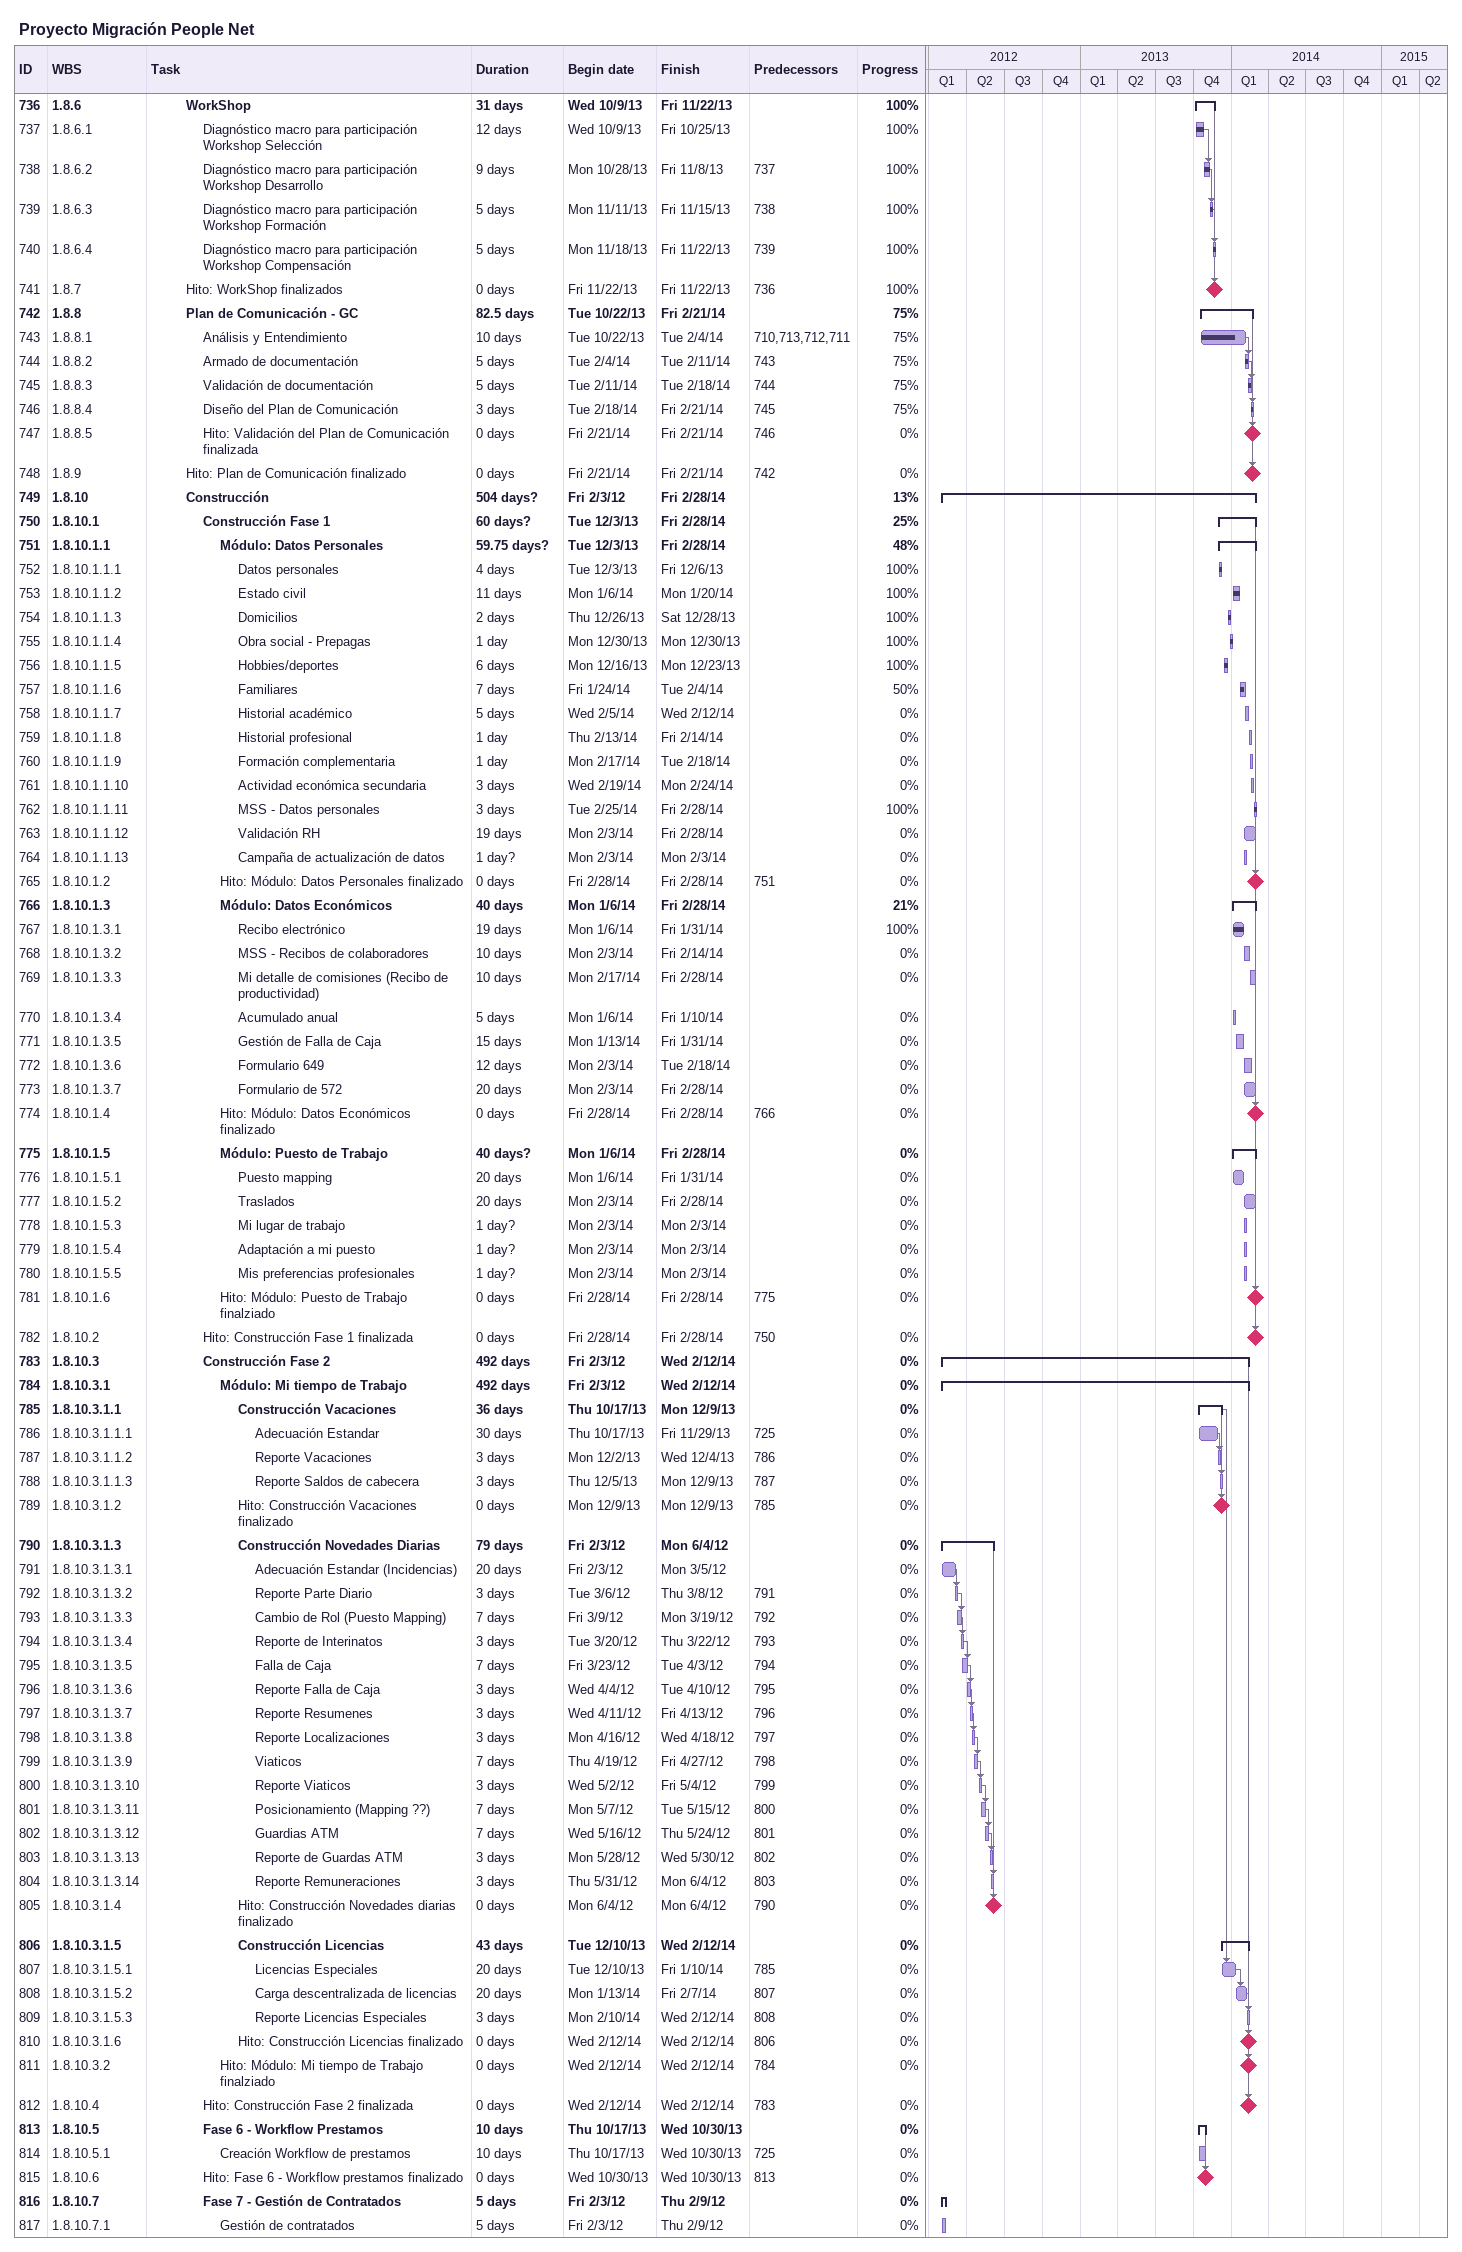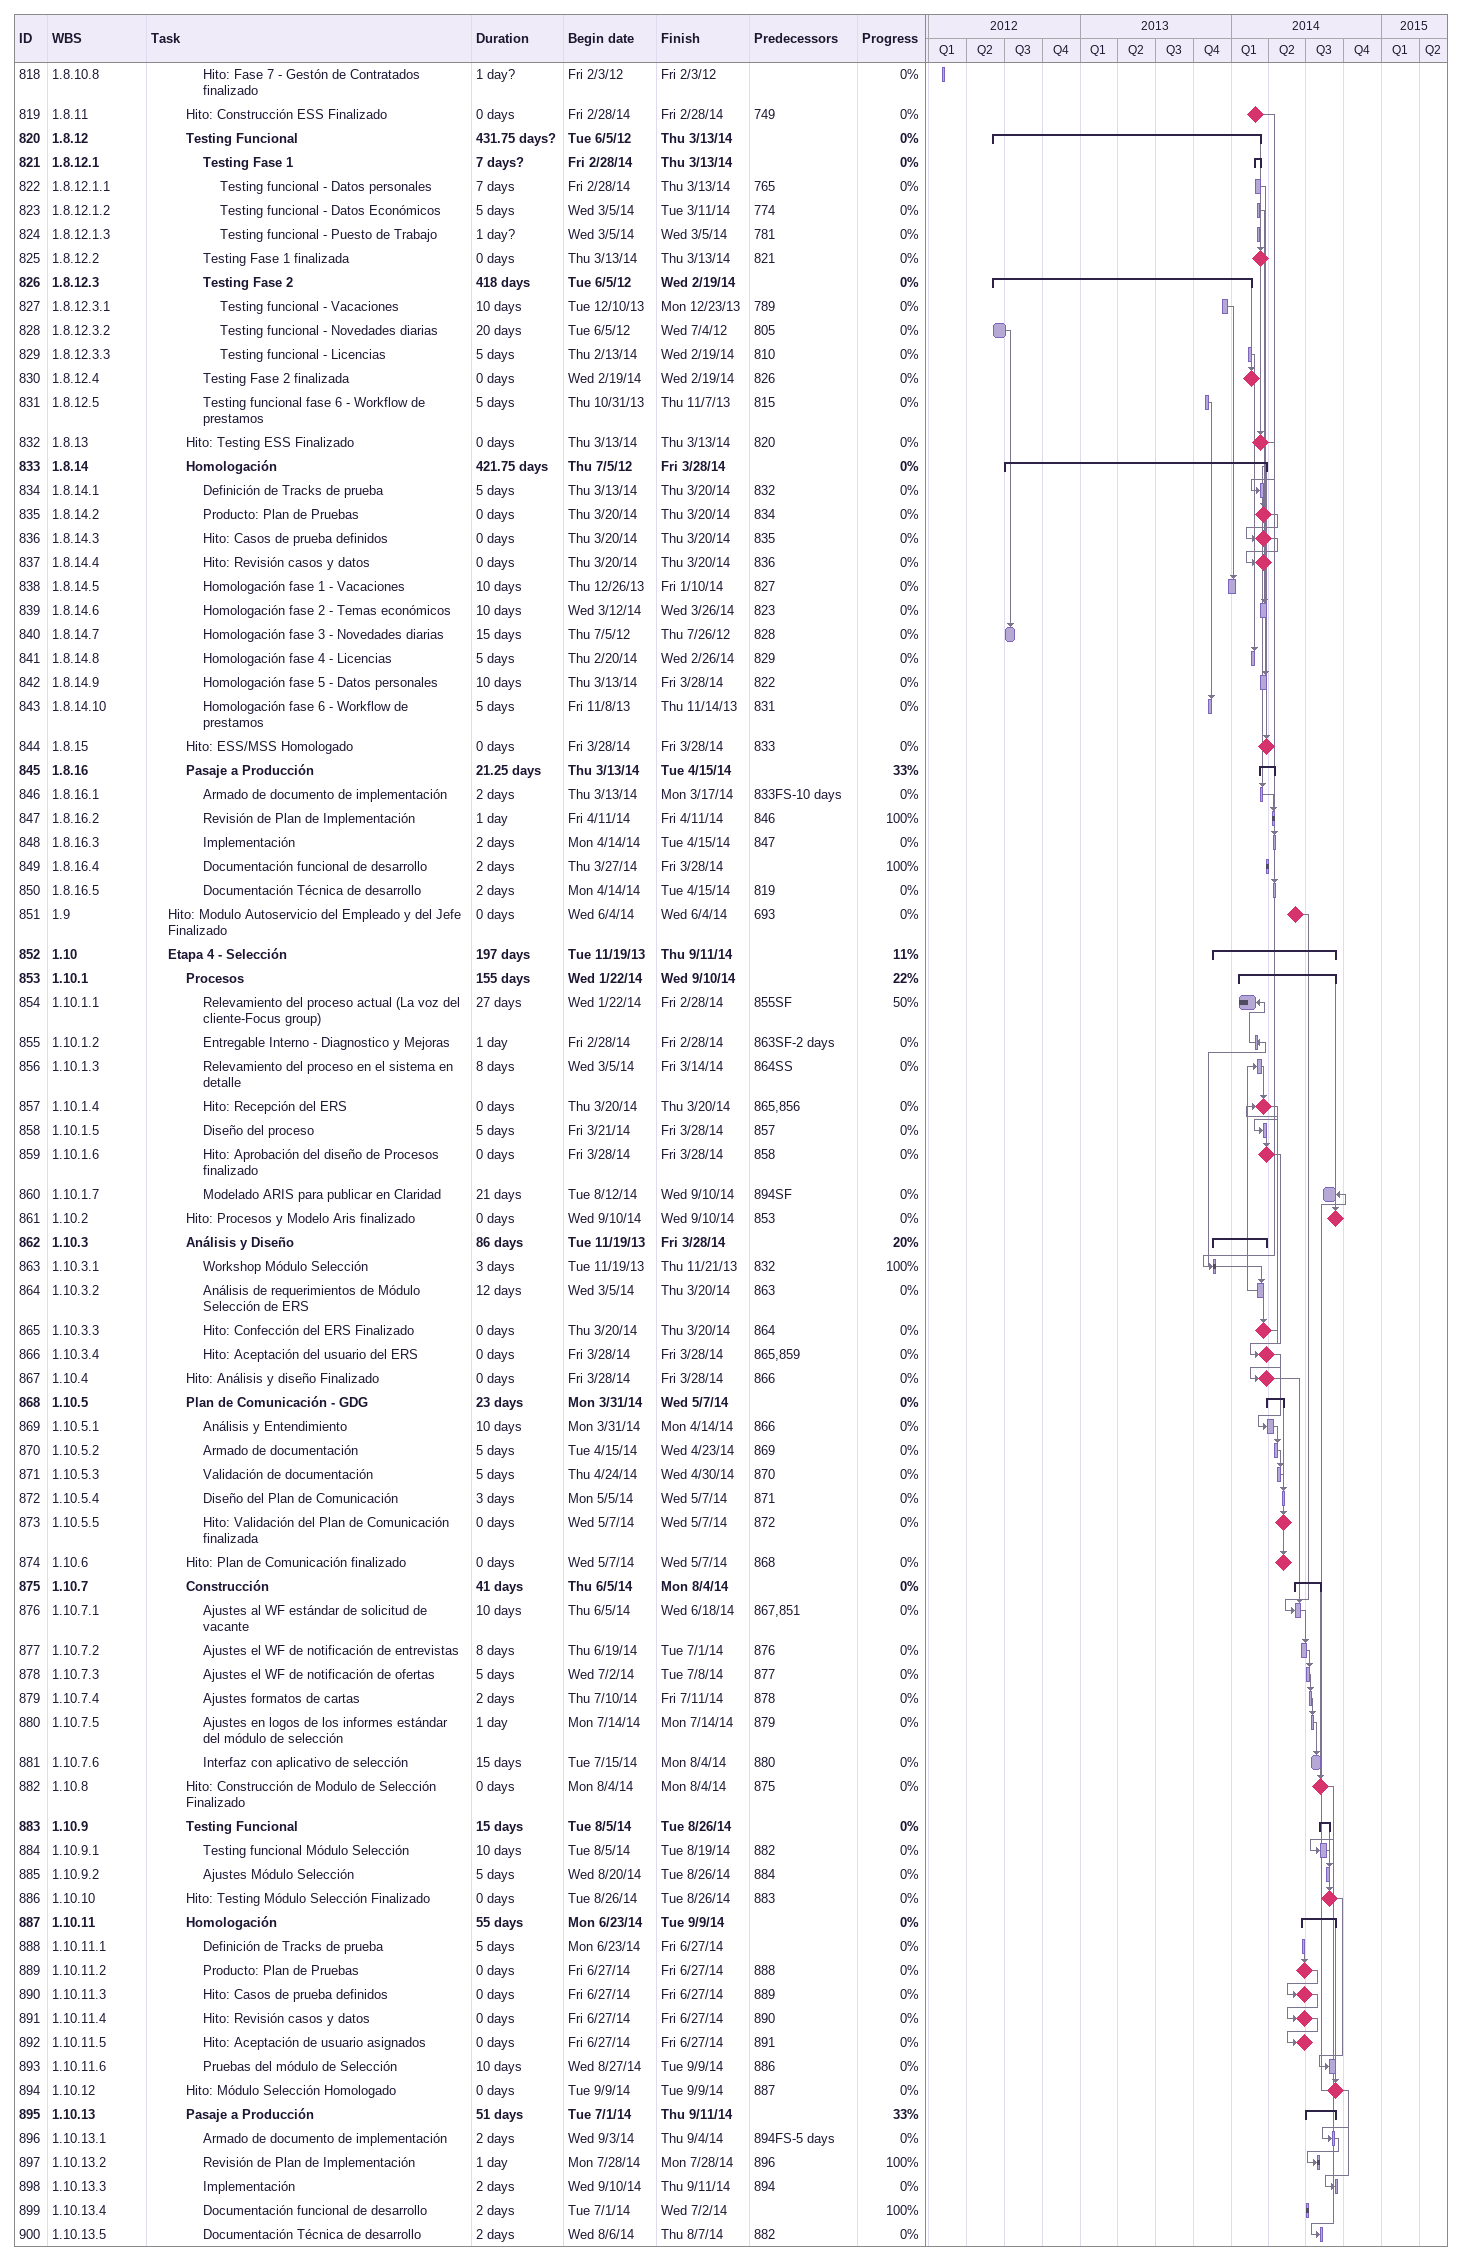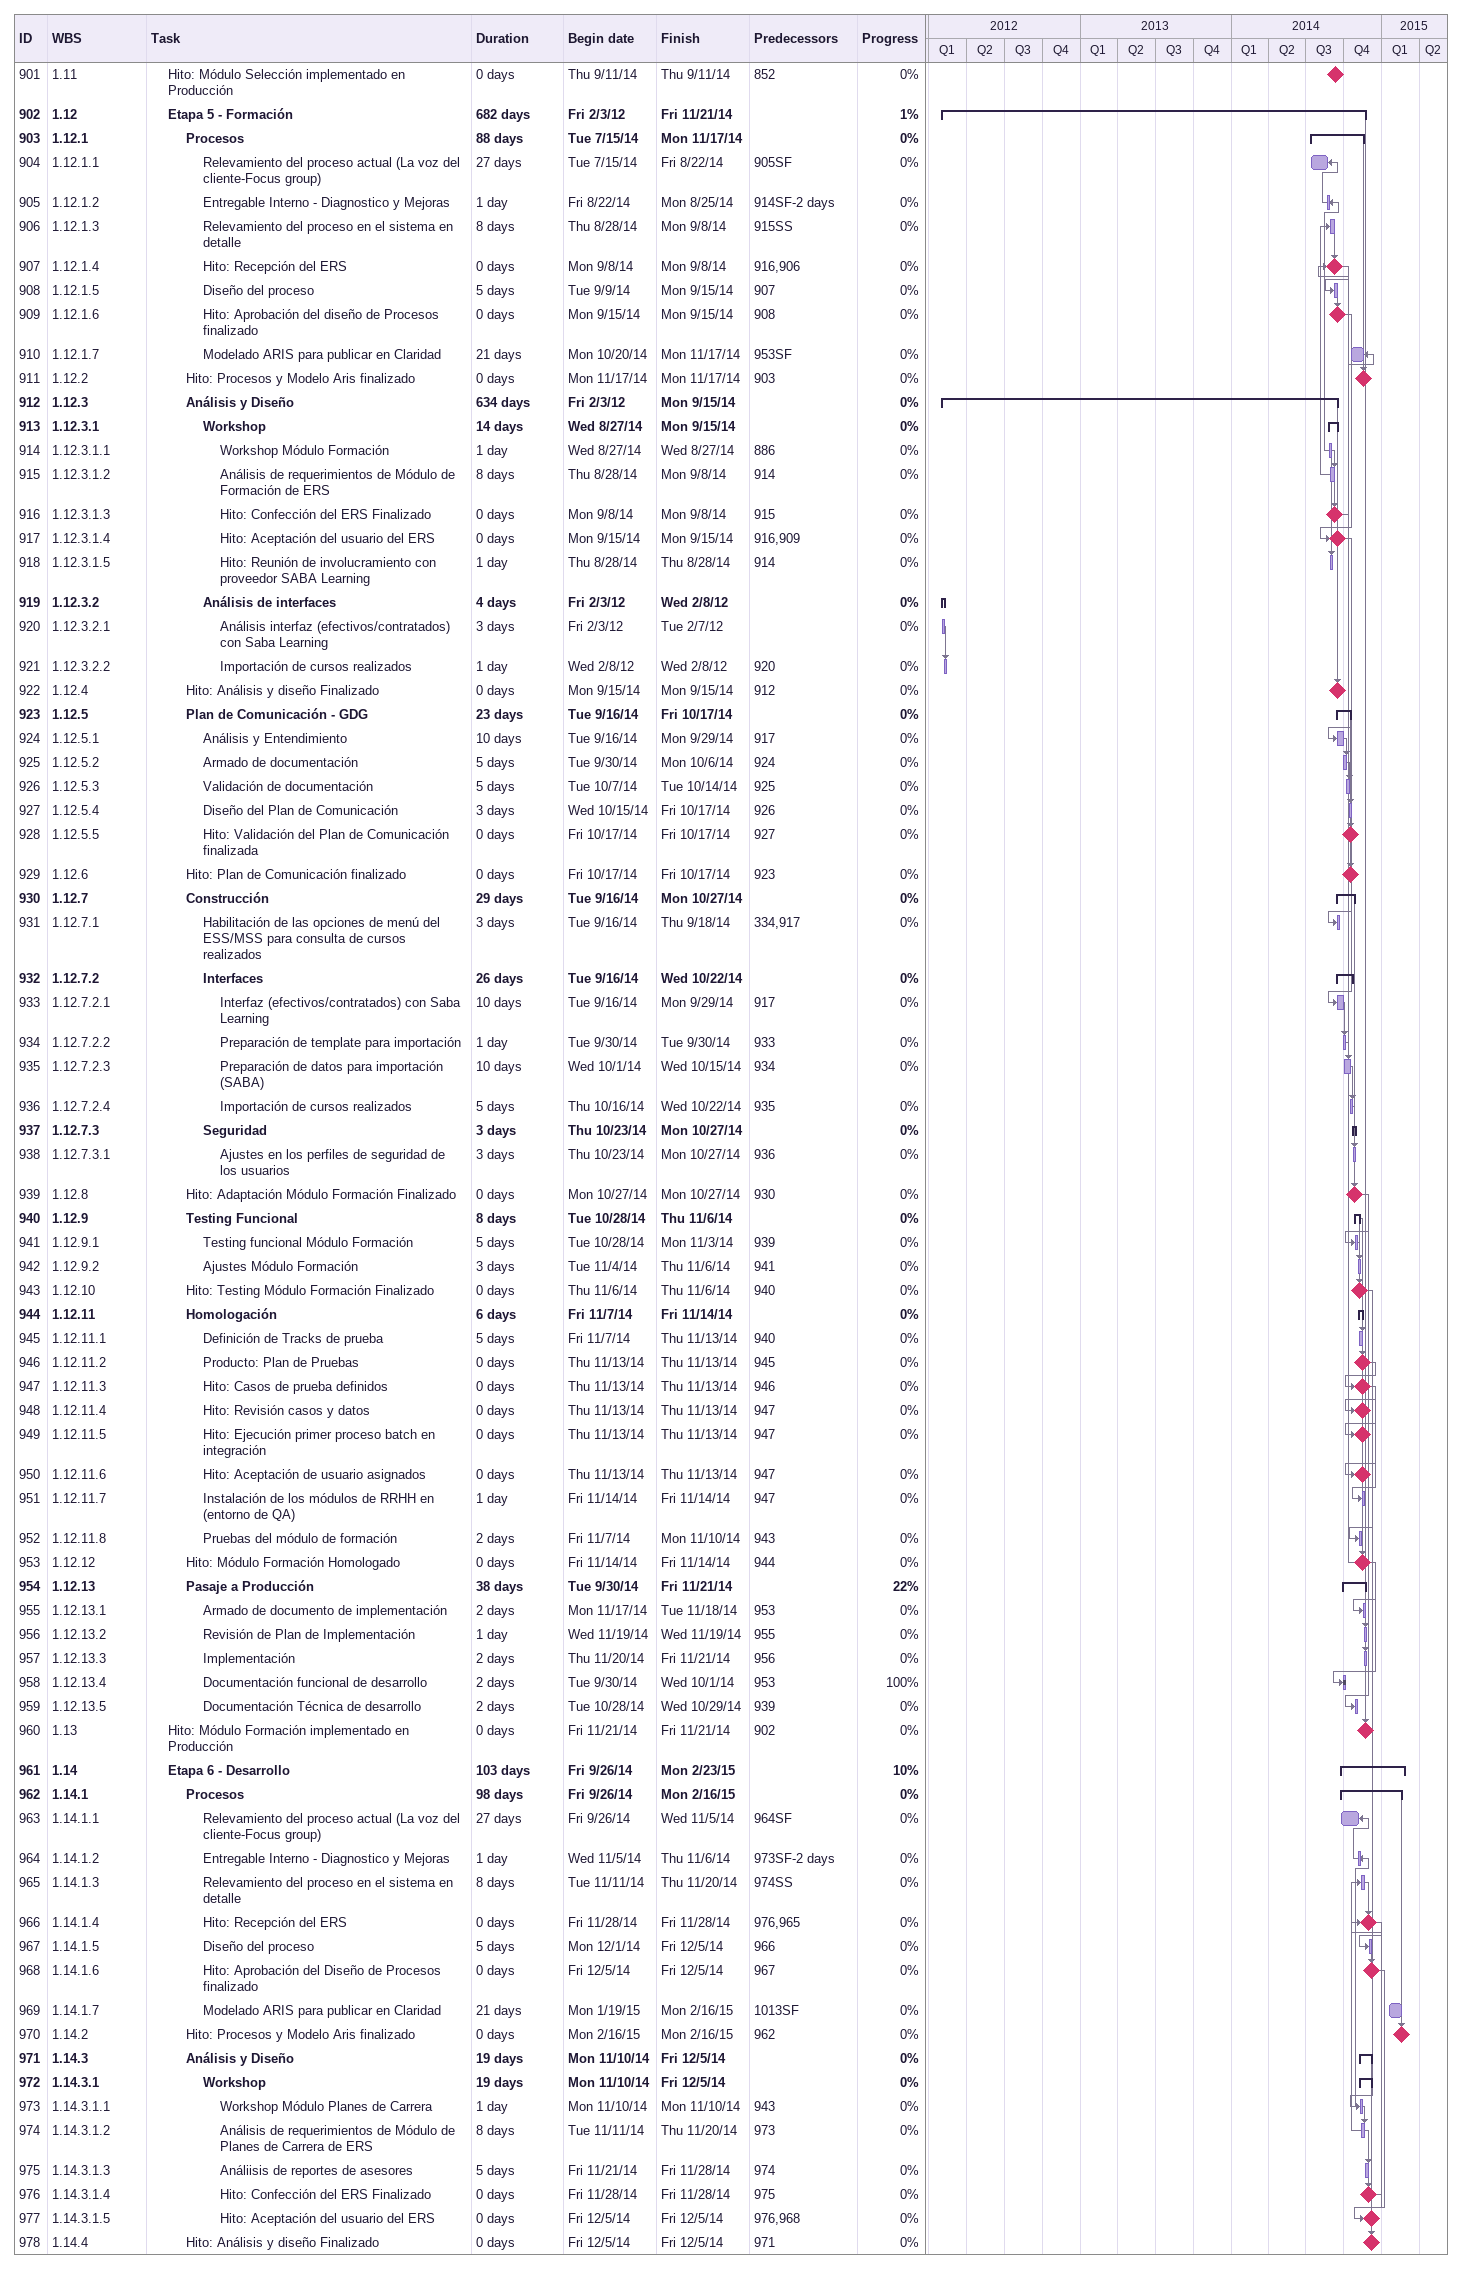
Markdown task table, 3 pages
Proyecto Migración People Net

| ID | WBS | Task | Duration | Start | Finish | Predecessors | % complete |
|---|---|---|---|---|---|---|---|
| 736 | 1.8.6 | **WorkShop** | 31d | 2013-10-09 | 2013-11-22 |  | 100 |
| 737 | 1.8.6.1 | Diagnóstico macro para participación Workshop Selección | 12d | 2013-10-09 | 2013-10-25 |  | 100 |
| 738 | 1.8.6.2 | Diagnóstico macro para participación Workshop Desarrollo | 9d | 2013-10-28 | 2013-11-08 | 737 | 100 |
| 739 | 1.8.6.3 | Diagnóstico macro para participación Workshop Formación | 5d | 2013-11-11 | 2013-11-15 | 738 | 100 |
| 740 | 1.8.6.4 | Diagnóstico macro para participación Workshop Compensación | 5d | 2013-11-18 | 2013-11-22 | 739 | 100 |
| 741 | 1.8.7 | Hito: WorkShop finalizados | 0d | 2013-11-22 | 2013-11-22 | 736 | 100 |
| 742 | 1.8.8 | **Plan de Comunicación - GC** | 82.5d | 2013-10-22 | 2014-02-21 |  | 75 |
| 743 | 1.8.8.1 | Análisis y Entendimiento | 10d | 2013-10-22 | 2014-02-04 | 710, 713, 712, 711 | 75 |
| 744 | 1.8.8.2 | Armado de documentación | 5d | 2014-02-04 | 2014-02-11 | 743 | 75 |
| 745 | 1.8.8.3 | Validación de documentación | 5d | 2014-02-11 | 2014-02-18 | 744 | 75 |
| 746 | 1.8.8.4 | Diseño del Plan de Comunicación | 3d | 2014-02-18 | 2014-02-21 | 745 | 75 |
| 747 | 1.8.8.5 | Hito: Validación del Plan de Comunicación finalizada | 0d | 2014-02-21 | 2014-02-21 | 746 | 0 |
| 748 | 1.8.9 | Hito: Plan de Comunicación finalizado | 0d | 2014-02-21 | 2014-02-21 | 742 | 0 |
| 749 | 1.8.10 | **Construcción** | 504d? | 2012-02-03 | 2014-02-28 |  | 13 |
| 750 | 1.8.10.1 | **Construcción Fase 1** | 60d? | 2013-12-03 | 2014-02-28 |  | 25 |
| 751 | 1.8.10.1.1 | **Módulo: Datos Personales** | 59.75d? | 2013-12-03 | 2014-02-28 |  | 48 |
| 752 | 1.8.10.1.1.1 | Datos personales | 4d | 2013-12-03 | 2013-12-06 |  | 100 |
| 753 | 1.8.10.1.1.2 | Estado civil | 11d | 2014-01-06 | 2014-01-20 |  | 100 |
| 754 | 1.8.10.1.1.3 | Domicilios | 2d | 2013-12-26 | 2013-12-28 |  | 100 |
| 755 | 1.8.10.1.1.4 | Obra social - Prepagas | 1d | 2013-12-30 | 2013-12-30 |  | 100 |
| 756 | 1.8.10.1.1.5 | Hobbies/deportes | 6d | 2013-12-16 | 2013-12-23 |  | 100 |
| 757 | 1.8.10.1.1.6 | Familiares | 7d | 2014-01-24 | 2014-02-04 |  | 50 |
| 758 | 1.8.10.1.1.7 | Historial académico | 5d | 2014-02-05 | 2014-02-12 |  | 0 |
| 759 | 1.8.10.1.1.8 | Historial profesional | 1d | 2014-02-13 | 2014-02-14 |  | 0 |
| 760 | 1.8.10.1.1.9 | Formación complementaria | 1d | 2014-02-17 | 2014-02-18 |  | 0 |
| 761 | 1.8.10.1.1.10 | Actividad económica secundaria | 3d | 2014-02-19 | 2014-02-24 |  | 0 |
| 762 | 1.8.10.1.1.11 | MSS - Datos personales | 3d | 2014-02-25 | 2014-02-28 |  | 100 |
| 763 | 1.8.10.1.1.12 | Validación RH | 19d | 2014-02-03 | 2014-02-28 |  | 0 |
| 764 | 1.8.10.1.1.13 | Campaña de actualización de datos | 1d? | 2014-02-03 | 2014-02-03 |  | 0 |
| 765 | 1.8.10.1.2 | Hito: Módulo: Datos Personales finalizado | 0d | 2014-02-28 | 2014-02-28 | 751 | 0 |
| 766 | 1.8.10.1.3 | **Módulo: Datos Económicos** | 40d | 2014-01-06 | 2014-02-28 |  | 21 |
| 767 | 1.8.10.1.3.1 | Recibo electrónico | 19d | 2014-01-06 | 2014-01-31 |  | 100 |
| 768 | 1.8.10.1.3.2 | MSS - Recibos de colaboradores | 10d | 2014-02-03 | 2014-02-14 |  | 0 |
| 769 | 1.8.10.1.3.3 | Mi detalle de comisiones (Recibo de productividad) | 10d | 2014-02-17 | 2014-02-28 |  | 0 |
| 770 | 1.8.10.1.3.4 | Acumulado anual | 5d | 2014-01-06 | 2014-01-10 |  | 0 |
| 771 | 1.8.10.1.3.5 | Gestión de Falla de Caja | 15d | 2014-01-13 | 2014-01-31 |  | 0 |
| 772 | 1.8.10.1.3.6 | Formulario 649 | 12d | 2014-02-03 | 2014-02-18 |  | 0 |
| 773 | 1.8.10.1.3.7 | Formulario de 572 | 20d | 2014-02-03 | 2014-02-28 |  | 0 |
| 774 | 1.8.10.1.4 | Hito: Módulo: Datos Económicos finalizado | 0d | 2014-02-28 | 2014-02-28 | 766 | 0 |
| 775 | 1.8.10.1.5 | **Módulo: Puesto de Trabajo** | 40d? | 2014-01-06 | 2014-02-28 |  | 0 |
| 776 | 1.8.10.1.5.1 | Puesto mapping | 20d | 2014-01-06 | 2014-01-31 |  | 0 |
| 777 | 1.8.10.1.5.2 | Traslados | 20d | 2014-02-03 | 2014-02-28 |  | 0 |
| 778 | 1.8.10.1.5.3 | Mi lugar de trabajo | 1d? | 2014-02-03 | 2014-02-03 |  | 0 |
| 779 | 1.8.10.1.5.4 | Adaptación a mi puesto | 1d? | 2014-02-03 | 2014-02-03 |  | 0 |
| 780 | 1.8.10.1.5.5 | Mis preferencias profesionales | 1d? | 2014-02-03 | 2014-02-03 |  | 0 |
| 781 | 1.8.10.1.6 | Hito: Módulo: Puesto de Trabajo finalziado | 0d | 2014-02-28 | 2014-02-28 | 775 | 0 |
| 782 | 1.8.10.2 | Hito: Construcción Fase 1 finalizada | 0d | 2014-02-28 | 2014-02-28 | 750 | 0 |
| 783 | 1.8.10.3 | **Construcción Fase 2** | 492d | 2012-02-03 | 2014-02-12 |  | 0 |
| 784 | 1.8.10.3.1 | **Módulo: Mi tiempo de Trabajo** | 492d | 2012-02-03 | 2014-02-12 |  | 0 |
| 785 | 1.8.10.3.1.1 | **Construcción Vacaciones** | 36d | 2013-10-17 | 2013-12-09 |  | 0 |
| 786 | 1.8.10.3.1.1.1 | Adecuación Estandar | 30d | 2013-10-17 | 2013-11-29 | 725 | 0 |
| 787 | 1.8.10.3.1.1.2 | Reporte Vacaciones | 3d | 2013-12-02 | 2013-12-04 | 786 | 0 |
| 788 | 1.8.10.3.1.1.3 | Reporte Saldos de cabecera | 3d | 2013-12-05 | 2013-12-09 | 787 | 0 |
| 789 | 1.8.10.3.1.2 | Hito: Construcción Vacaciones finalizado | 0d | 2013-12-09 | 2013-12-09 | 785 | 0 |
| 790 | 1.8.10.3.1.3 | **Construcción Novedades Diarias** | 79d | 2012-02-03 | 2012-06-04 |  | 0 |
| 791 | 1.8.10.3.1.3.1 | Adecuación Estandar (Incidencias) | 20d | 2012-02-03 | 2012-03-05 |  | 0 |
| 792 | 1.8.10.3.1.3.2 | Reporte Parte Diario | 3d | 2012-03-06 | 2012-03-08 | 791 | 0 |
| 793 | 1.8.10.3.1.3.3 | Cambio de Rol (Puesto Mapping) | 7d | 2012-03-09 | 2012-03-19 | 792 | 0 |
| 794 | 1.8.10.3.1.3.4 | Reporte de Interinatos | 3d | 2012-03-20 | 2012-03-22 | 793 | 0 |
| 795 | 1.8.10.3.1.3.5 | Falla de Caja | 7d | 2012-03-23 | 2012-04-03 | 794 | 0 |
| 796 | 1.8.10.3.1.3.6 | Reporte Falla de Caja | 3d | 2012-04-04 | 2012-04-10 | 795 | 0 |
| 797 | 1.8.10.3.1.3.7 | Reporte Resumenes | 3d | 2012-04-11 | 2012-04-13 | 796 | 0 |
| 798 | 1.8.10.3.1.3.8 | Reporte Localizaciones | 3d | 2012-04-16 | 2012-04-18 | 797 | 0 |
| 799 | 1.8.10.3.1.3.9 | Viaticos | 7d | 2012-04-19 | 2012-04-27 | 798 | 0 |
| 800 | 1.8.10.3.1.3.10 | Reporte Viaticos | 3d | 2012-05-02 | 2012-05-04 | 799 | 0 |
| 801 | 1.8.10.3.1.3.11 | Posicionamiento (Mapping ??) | 7d | 2012-05-07 | 2012-05-15 | 800 | 0 |
| 802 | 1.8.10.3.1.3.12 | Guardias ATM | 7d | 2012-05-16 | 2012-05-24 | 801 | 0 |
| 803 | 1.8.10.3.1.3.13 | Reporte de Guardas ATM | 3d | 2012-05-28 | 2012-05-30 | 802 | 0 |
| 804 | 1.8.10.3.1.3.14 | Reporte Remuneraciones | 3d | 2012-05-31 | 2012-06-04 | 803 | 0 |
| 805 | 1.8.10.3.1.4 | Hito: Construcción Novedades diarias finalizado | 0d | 2012-06-04 | 2012-06-04 | 790 | 0 |
| 806 | 1.8.10.3.1.5 | **Construcción Licencias** | 43d | 2013-12-10 | 2014-02-12 |  | 0 |
| 807 | 1.8.10.3.1.5.1 | Licencias Especiales | 20d | 2013-12-10 | 2014-01-10 | 785 | 0 |
| 808 | 1.8.10.3.1.5.2 | Carga descentralizada de licencias | 20d | 2014-01-13 | 2014-02-07 | 807 | 0 |
| 809 | 1.8.10.3.1.5.3 | Reporte Licencias Especiales | 3d | 2014-02-10 | 2014-02-12 | 808 | 0 |
| 810 | 1.8.10.3.1.6 | Hito: Construcción Licencias finalizado | 0d | 2014-02-12 | 2014-02-12 | 806 | 0 |
| 811 | 1.8.10.3.2 | Hito: Módulo: Mi tiempo de Trabajo finalziado | 0d | 2014-02-12 | 2014-02-12 | 784 | 0 |
| 812 | 1.8.10.4 | Hito: Construcción Fase 2 finalizada | 0d | 2014-02-12 | 2014-02-12 | 783 | 0 |
| 813 | 1.8.10.5 | **Fase 6 - Workflow Prestamos** | 10d | 2013-10-17 | 2013-10-30 |  | 0 |
| 814 | 1.8.10.5.1 | Creación Workflow de prestamos | 10d | 2013-10-17 | 2013-10-30 | 725 | 0 |
| 815 | 1.8.10.6 | Hito: Fase 6 - Workflow prestamos finalizado | 0d | 2013-10-30 | 2013-10-30 | 813 | 0 |
| 816 | 1.8.10.7 | **Fase 7 - Gestión de Contratados** | 5d | 2012-02-03 | 2012-02-09 |  | 0 |
| 817 | 1.8.10.7.1 | Gestión de contratados | 5d | 2012-02-03 | 2012-02-09 |  | 0 |
| 818 | 1.8.10.8 | Hito: Fase 7 - Gestón de Contratados finalizado | 1d? | 2012-02-03 | 2012-02-03 |  | 0 |
| 819 | 1.8.11 | Hito: Construcción ESS Finalizado | 0d | 2014-02-28 | 2014-02-28 | 749 | 0 |
| 820 | 1.8.12 | **Testing Funcional** | 431.75d? | 2012-06-05 | 2014-03-13 |  | 0 |
| 821 | 1.8.12.1 | **Testing Fase 1** | 7d? | 2014-02-28 | 2014-03-13 |  | 0 |
| 822 | 1.8.12.1.1 | Testing funcional - Datos personales | 7d | 2014-02-28 | 2014-03-13 | 765 | 0 |
| 823 | 1.8.12.1.2 | Testing funcional - Datos Económicos | 5d | 2014-03-05 | 2014-03-11 | 774 | 0 |
| 824 | 1.8.12.1.3 | Testing funcional - Puesto de Trabajo | 1d? | 2014-03-05 | 2014-03-05 | 781 | 0 |
| 825 | 1.8.12.2 | Testing Fase 1 finalizada | 0d | 2014-03-13 | 2014-03-13 | 821 | 0 |
| 826 | 1.8.12.3 | **Testing Fase 2** | 418d | 2012-06-05 | 2014-02-19 |  | 0 |
| 827 | 1.8.12.3.1 | Testing funcional - Vacaciones | 10d | 2013-12-10 | 2013-12-23 | 789 | 0 |
| 828 | 1.8.12.3.2 | Testing funcional - Novedades diarias | 20d | 2012-06-05 | 2012-07-04 | 805 | 0 |
| 829 | 1.8.12.3.3 | Testing funcional - Licencias | 5d | 2014-02-13 | 2014-02-19 | 810 | 0 |
| 830 | 1.8.12.4 | Testing Fase 2 finalizada | 0d | 2014-02-19 | 2014-02-19 | 826 | 0 |
| 831 | 1.8.12.5 | Testing funcional fase 6 - Workflow de prestamos | 5d | 2013-10-31 | 2013-11-07 | 815 | 0 |
| 832 | 1.8.13 | Hito: Testing ESS Finalizado | 0d | 2014-03-13 | 2014-03-13 | 820 | 0 |
| 833 | 1.8.14 | **Homologación** | 421.75d | 2012-07-05 | 2014-03-28 |  | 0 |
| 834 | 1.8.14.1 | Definición de Tracks de prueba | 5d | 2014-03-13 | 2014-03-20 | 832 | 0 |
| 835 | 1.8.14.2 | Producto: Plan de Pruebas | 0d | 2014-03-20 | 2014-03-20 | 834 | 0 |
| 836 | 1.8.14.3 | Hito: Casos de prueba definidos | 0d | 2014-03-20 | 2014-03-20 | 835 | 0 |
| 837 | 1.8.14.4 | Hito: Revisión casos y datos | 0d | 2014-03-20 | 2014-03-20 | 836 | 0 |
| 838 | 1.8.14.5 | Homologación fase 1 - Vacaciones | 10d | 2013-12-26 | 2014-01-10 | 827 | 0 |
| 839 | 1.8.14.6 | Homologación fase 2 - Temas económicos | 10d | 2014-03-12 | 2014-03-26 | 823 | 0 |
| 840 | 1.8.14.7 | Homologación fase 3 - Novedades diarias | 15d | 2012-07-05 | 2012-07-26 | 828 | 0 |
| 841 | 1.8.14.8 | Homologación fase 4 - Licencias | 5d | 2014-02-20 | 2014-02-26 | 829 | 0 |
| 842 | 1.8.14.9 | Homologación fase 5 - Datos personales | 10d | 2014-03-13 | 2014-03-28 | 822 | 0 |
| 843 | 1.8.14.10 | Homologación fase 6 - Workflow de prestamos | 5d | 2013-11-08 | 2013-11-14 | 831 | 0 |
| 844 | 1.8.15 | Hito: ESS/MSS Homologado | 0d | 2014-03-28 | 2014-03-28 | 833 | 0 |
| 845 | 1.8.16 | **Pasaje a Producción** | 21.25d | 2014-03-13 | 2014-04-15 |  | 33 |
| 846 | 1.8.16.1 | Armado de documento de implementación | 2d | 2014-03-13 | 2014-03-17 | 833FS-10d | 0 |
| 847 | 1.8.16.2 | Revisión de Plan de Implementación | 1d | 2014-04-11 | 2014-04-11 | 846 | 100 |
| 848 | 1.8.16.3 | Implementación | 2d | 2014-04-14 | 2014-04-15 | 847 | 0 |
| 849 | 1.8.16.4 | Documentación funcional de desarrollo | 2d | 2014-03-27 | 2014-03-28 |  | 100 |
| 850 | 1.8.16.5 | Documentación Técnica de desarrollo | 2d | 2014-04-14 | 2014-04-15 | 819 | 0 |
| 851 | 1.9 | Hito: Modulo Autoservicio del Empleado y del Jefe Finalizado | 0d | 2014-06-04 | 2014-06-04 | 693 | 0 |
| 852 | 1.10 | **Etapa 4 - Selección** | 197d | 2013-11-19 | 2014-09-11 |  | 11 |
| 853 | 1.10.1 | **Procesos** | 155d | 2014-01-22 | 2014-09-10 |  | 22 |
| 854 | 1.10.1.1 | Relevamiento del proceso actual (La voz del cliente-Focus group) | 27d | 2014-01-22 | 2014-02-28 | 855SF | 50 |
| 855 | 1.10.1.2 | Entregable Interno - Diagnostico y Mejoras | 1d | 2014-02-28 | 2014-02-28 | 863SF-2d | 0 |
| 856 | 1.10.1.3 | Relevamiento del proceso en el sistema en detalle | 8d | 2014-03-05 | 2014-03-14 | 864SS | 0 |
| 857 | 1.10.1.4 | Hito: Recepción del ERS | 0d | 2014-03-20 | 2014-03-20 | 865, 856 | 0 |
| 858 | 1.10.1.5 | Diseño del proceso | 5d | 2014-03-21 | 2014-03-28 | 857 | 0 |
| 859 | 1.10.1.6 | Hito: Aprobación del diseño de Procesos finalizado | 0d | 2014-03-28 | 2014-03-28 | 858 | 0 |
| 860 | 1.10.1.7 | Modelado ARIS para publicar en Claridad | 21d | 2014-08-12 | 2014-09-10 | 894SF | 0 |
| 861 | 1.10.2 | Hito: Procesos y Modelo Aris finalizado | 0d | 2014-09-10 | 2014-09-10 | 853 | 0 |
| 862 | 1.10.3 | **Análisis y Diseño** | 86d | 2013-11-19 | 2014-03-28 |  | 20 |
| 863 | 1.10.3.1 | Workshop Módulo Selección | 3d | 2013-11-19 | 2013-11-21 | 832 | 100 |
| 864 | 1.10.3.2 | Análisis de requerimientos de Módulo Selección de ERS | 12d | 2014-03-05 | 2014-03-20 | 863 | 0 |
| 865 | 1.10.3.3 | Hito: Confección del ERS Finalizado | 0d | 2014-03-20 | 2014-03-20 | 864 | 0 |
| 866 | 1.10.3.4 | Hito: Aceptación del usuario del ERS | 0d | 2014-03-28 | 2014-03-28 | 865, 859 | 0 |
| 867 | 1.10.4 | Hito: Análisis y diseño Finalizado | 0d | 2014-03-28 | 2014-03-28 | 866 | 0 |
| 868 | 1.10.5 | **Plan de Comunicación - GDG** | 23d | 2014-03-31 | 2014-05-07 |  | 0 |
| 869 | 1.10.5.1 | Análisis y Entendimiento | 10d | 2014-03-31 | 2014-04-14 | 866 | 0 |
| 870 | 1.10.5.2 | Armado de documentación | 5d | 2014-04-15 | 2014-04-23 | 869 | 0 |
| 871 | 1.10.5.3 | Validación de documentación | 5d | 2014-04-24 | 2014-04-30 | 870 | 0 |
| 872 | 1.10.5.4 | Diseño del Plan de Comunicación | 3d | 2014-05-05 | 2014-05-07 | 871 | 0 |
| 873 | 1.10.5.5 | Hito: Validación del Plan de Comunicación finalizada | 0d | 2014-05-07 | 2014-05-07 | 872 | 0 |
| 874 | 1.10.6 | Hito: Plan de Comunicación finalizado | 0d | 2014-05-07 | 2014-05-07 | 868 | 0 |
| 875 | 1.10.7 | **Construcción** | 41d | 2014-06-05 | 2014-08-04 |  | 0 |
| 876 | 1.10.7.1 | Ajustes al WF estándar de solicitud de vacante | 10d | 2014-06-05 | 2014-06-18 | 867, 851 | 0 |
| 877 | 1.10.7.2 | Ajustes el WF de notificación de entrevistas | 8d | 2014-06-19 | 2014-07-01 | 876 | 0 |
| 878 | 1.10.7.3 | Ajustes el WF de notificación de ofertas | 5d | 2014-07-02 | 2014-07-08 | 877 | 0 |
| 879 | 1.10.7.4 | Ajustes formatos de cartas | 2d | 2014-07-10 | 2014-07-11 | 878 | 0 |
| 880 | 1.10.7.5 | Ajustes en logos de los informes estándar del módulo de selección | 1d | 2014-07-14 | 2014-07-14 | 879 | 0 |
| 881 | 1.10.7.6 | Interfaz con aplicativo de selección | 15d | 2014-07-15 | 2014-08-04 | 880 | 0 |
| 882 | 1.10.8 | Hito: Construcción de Modulo de Selección Finalizado | 0d | 2014-08-04 | 2014-08-04 | 875 | 0 |
| 883 | 1.10.9 | **Testing Funcional** | 15d | 2014-08-05 | 2014-08-26 |  | 0 |
| 884 | 1.10.9.1 | Testing funcional Módulo Selección | 10d | 2014-08-05 | 2014-08-19 | 882 | 0 |
| 885 | 1.10.9.2 | Ajustes Módulo Selección | 5d | 2014-08-20 | 2014-08-26 | 884 | 0 |
| 886 | 1.10.10 | Hito: Testing Módulo Selección Finalizado | 0d | 2014-08-26 | 2014-08-26 | 883 | 0 |
| 887 | 1.10.11 | **Homologación** | 55d | 2014-06-23 | 2014-09-09 |  | 0 |
| 888 | 1.10.11.1 | Definición de Tracks de prueba | 5d | 2014-06-23 | 2014-06-27 |  | 0 |
| 889 | 1.10.11.2 | Producto: Plan de Pruebas | 0d | 2014-06-27 | 2014-06-27 | 888 | 0 |
| 890 | 1.10.11.3 | Hito: Casos de prueba definidos | 0d | 2014-06-27 | 2014-06-27 | 889 | 0 |
| 891 | 1.10.11.4 | Hito: Revisión casos y datos | 0d | 2014-06-27 | 2014-06-27 | 890 | 0 |
| 892 | 1.10.11.5 | Hito: Aceptación de usuario asignados | 0d | 2014-06-27 | 2014-06-27 | 891 | 0 |
| 893 | 1.10.11.6 | Pruebas del módulo de Selección | 10d | 2014-08-27 | 2014-09-09 | 886 | 0 |
| 894 | 1.10.12 | Hito: Módulo Selección Homologado | 0d | 2014-09-09 | 2014-09-09 | 887 | 0 |
| 895 | 1.10.13 | **Pasaje a Producción** | 51d | 2014-07-01 | 2014-09-11 |  | 33 |
| 896 | 1.10.13.1 | Armado de documento de implementación | 2d | 2014-09-03 | 2014-09-04 | 894FS-5d | 0 |
| 897 | 1.10.13.2 | Revisión de Plan de Implementación | 1d | 2014-07-28 | 2014-07-28 | 896 | 100 |
| 898 | 1.10.13.3 | Implementación | 2d | 2014-09-10 | 2014-09-11 | 894 | 0 |
| 899 | 1.10.13.4 | Documentación funcional de desarrollo | 2d | 2014-07-01 | 2014-07-02 |  | 100 |
| 900 | 1.10.13.5 | Documentación Técnica de desarrollo | 2d | 2014-08-06 | 2014-08-07 | 882 | 0 |
| 901 | 1.11 | Hito: Módulo Selección implementado en Producción | 0d | 2014-09-11 | 2014-09-11 | 852 | 0 |
| 902 | 1.12 | **Etapa 5 - Formación** | 682d | 2012-02-03 | 2014-11-21 |  | 1 |
| 903 | 1.12.1 | **Procesos** | 88d | 2014-07-15 | 2014-11-17 |  | 0 |
| 904 | 1.12.1.1 | Relevamiento del proceso actual (La voz del cliente-Focus group) | 27d | 2014-07-15 | 2014-08-22 | 905SF | 0 |
| 905 | 1.12.1.2 | Entregable Interno - Diagnostico y Mejoras | 1d | 2014-08-22 | 2014-08-25 | 914SF-2d | 0 |
| 906 | 1.12.1.3 | Relevamiento del proceso en el sistema en detalle | 8d | 2014-08-28 | 2014-09-08 | 915SS | 0 |
| 907 | 1.12.1.4 | Hito: Recepción del ERS | 0d | 2014-09-08 | 2014-09-08 | 916, 906 | 0 |
| 908 | 1.12.1.5 | Diseño del proceso | 5d | 2014-09-09 | 2014-09-15 | 907 | 0 |
| 909 | 1.12.1.6 | Hito: Aprobación del diseño de Procesos finalizado | 0d | 2014-09-15 | 2014-09-15 | 908 | 0 |
| 910 | 1.12.1.7 | Modelado ARIS para publicar en Claridad | 21d | 2014-10-20 | 2014-11-17 | 953SF | 0 |
| 911 | 1.12.2 | Hito: Procesos y Modelo Aris finalizado | 0d | 2014-11-17 | 2014-11-17 | 903 | 0 |
| 912 | 1.12.3 | **Análisis y Diseño** | 634d | 2012-02-03 | 2014-09-15 |  | 0 |
| 913 | 1.12.3.1 | **Workshop** | 14d | 2014-08-27 | 2014-09-15 |  | 0 |
| 914 | 1.12.3.1.1 | Workshop Módulo Formación | 1d | 2014-08-27 | 2014-08-27 | 886 | 0 |
| 915 | 1.12.3.1.2 | Análisis de requerimientos de Módulo de Formación de ERS | 8d | 2014-08-28 | 2014-09-08 | 914 | 0 |
| 916 | 1.12.3.1.3 | Hito: Confección del ERS Finalizado | 0d | 2014-09-08 | 2014-09-08 | 915 | 0 |
| 917 | 1.12.3.1.4 | Hito: Aceptación del usuario del ERS | 0d | 2014-09-15 | 2014-09-15 | 916, 909 | 0 |
| 918 | 1.12.3.1.5 | Hito: Reunión de involucramiento con proveedor SABA Learning | 1d | 2014-08-28 | 2014-08-28 | 914 | 0 |
| 919 | 1.12.3.2 | **Análisis de interfaces** | 4d | 2012-02-03 | 2012-02-08 |  | 0 |
| 920 | 1.12.3.2.1 | Análisis interfaz (efectivos/contratados) con Saba Learning | 3d | 2012-02-03 | 2012-02-07 |  | 0 |
| 921 | 1.12.3.2.2 | Importación de cursos realizados | 1d | 2012-02-08 | 2012-02-08 | 920 | 0 |
| 922 | 1.12.4 | Hito: Análisis y diseño Finalizado | 0d | 2014-09-15 | 2014-09-15 | 912 | 0 |
| 923 | 1.12.5 | **Plan de Comunicación - GDG** | 23d | 2014-09-16 | 2014-10-17 |  | 0 |
| 924 | 1.12.5.1 | Análisis y Entendimiento | 10d | 2014-09-16 | 2014-09-29 | 917 | 0 |
| 925 | 1.12.5.2 | Armado de documentación | 5d | 2014-09-30 | 2014-10-06 | 924 | 0 |
| 926 | 1.12.5.3 | Validación de documentación | 5d | 2014-10-07 | 2014-10-14 | 925 | 0 |
| 927 | 1.12.5.4 | Diseño del Plan de Comunicación | 3d | 2014-10-15 | 2014-10-17 | 926 | 0 |
| 928 | 1.12.5.5 | Hito: Validación del Plan de Comunicación finalizada | 0d | 2014-10-17 | 2014-10-17 | 927 | 0 |
| 929 | 1.12.6 | Hito: Plan de Comunicación finalizado | 0d | 2014-10-17 | 2014-10-17 | 923 | 0 |
| 930 | 1.12.7 | **Construcción** | 29d | 2014-09-16 | 2014-10-27 |  | 0 |
| 931 | 1.12.7.1 | Habilitación de las opciones de menú del ESS/MSS para consulta de cursos realizados | 3d | 2014-09-16 | 2014-09-18 | 334, 917 | 0 |
| 932 | 1.12.7.2 | **Interfaces** | 26d | 2014-09-16 | 2014-10-22 |  | 0 |
| 933 | 1.12.7.2.1 | Interfaz (efectivos/contratados) con Saba Learning | 10d | 2014-09-16 | 2014-09-29 | 917 | 0 |
| 934 | 1.12.7.2.2 | Preparación de template para importación | 1d | 2014-09-30 | 2014-09-30 | 933 | 0 |
| 935 | 1.12.7.2.3 | Preparación de datos para importación (SABA) | 10d | 2014-10-01 | 2014-10-15 | 934 | 0 |
| 936 | 1.12.7.2.4 | Importación de cursos realizados | 5d | 2014-10-16 | 2014-10-22 | 935 | 0 |
| 937 | 1.12.7.3 | **Seguridad** | 3d | 2014-10-23 | 2014-10-27 |  | 0 |
| 938 | 1.12.7.3.1 | Ajustes en los perfiles de seguridad de los usuarios | 3d | 2014-10-23 | 2014-10-27 | 936 | 0 |
| 939 | 1.12.8 | Hito: Adaptación Módulo Formación Finalizado | 0d | 2014-10-27 | 2014-10-27 | 930 | 0 |
| 940 | 1.12.9 | **Testing Funcional** | 8d | 2014-10-28 | 2014-11-06 |  | 0 |
| 941 | 1.12.9.1 | Testing funcional Módulo Formación | 5d | 2014-10-28 | 2014-11-03 | 939 | 0 |
| 942 | 1.12.9.2 | Ajustes Módulo Formación | 3d | 2014-11-04 | 2014-11-06 | 941 | 0 |
| 943 | 1.12.10 | Hito: Testing Módulo Formación Finalizado | 0d | 2014-11-06 | 2014-11-06 | 940 | 0 |
| 944 | 1.12.11 | **Homologación** | 6d | 2014-11-07 | 2014-11-14 |  | 0 |
| 945 | 1.12.11.1 | Definición de Tracks de prueba | 5d | 2014-11-07 | 2014-11-13 | 940 | 0 |
| 946 | 1.12.11.2 | Producto: Plan de Pruebas | 0d | 2014-11-13 | 2014-11-13 | 945 | 0 |
| 947 | 1.12.11.3 | Hito: Casos de prueba definidos | 0d | 2014-11-13 | 2014-11-13 | 946 | 0 |
| 948 | 1.12.11.4 | Hito: Revisión casos y datos | 0d | 2014-11-13 | 2014-11-13 | 947 | 0 |
| 949 | 1.12.11.5 | Hito: Ejecución primer proceso batch en integración | 0d | 2014-11-13 | 2014-11-13 | 947 | 0 |
| 950 | 1.12.11.6 | Hito: Aceptación de usuario asignados | 0d | 2014-11-13 | 2014-11-13 | 947 | 0 |
| 951 | 1.12.11.7 | Instalación de los módulos de RRHH en (entorno de QA) | 1d | 2014-11-14 | 2014-11-14 | 947 | 0 |
| 952 | 1.12.11.8 | Pruebas del módulo de formación | 2d | 2014-11-07 | 2014-11-10 | 943 | 0 |
| 953 | 1.12.12 | Hito: Módulo Formación Homologado | 0d | 2014-11-14 | 2014-11-14 | 944 | 0 |
| 954 | 1.12.13 | **Pasaje a Producción** | 38d | 2014-09-30 | 2014-11-21 |  | 22 |
| 955 | 1.12.13.1 | Armado de documento de implementación | 2d | 2014-11-17 | 2014-11-18 | 953 | 0 |
| 956 | 1.12.13.2 | Revisión de Plan de Implementación | 1d | 2014-11-19 | 2014-11-19 | 955 | 0 |
| 957 | 1.12.13.3 | Implementación | 2d | 2014-11-20 | 2014-11-21 | 956 | 0 |
| 958 | 1.12.13.4 | Documentación funcional de desarrollo | 2d | 2014-09-30 | 2014-10-01 | 953 | 100 |
| 959 | 1.12.13.5 | Documentación Técnica de desarrollo | 2d | 2014-10-28 | 2014-10-29 | 939 | 0 |
| 960 | 1.13 | Hito: Módulo Formación implementado en Producción | 0d | 2014-11-21 | 2014-11-21 | 902 | 0 |
| 961 | 1.14 | **Etapa 6 - Desarrollo** | 103d | 2014-09-26 | 2015-02-23 |  | 10 |
| 962 | 1.14.1 | **Procesos** | 98d | 2014-09-26 | 2015-02-16 |  | 0 |
| 963 | 1.14.1.1 | Relevamiento del proceso actual (La voz del cliente-Focus group) | 27d | 2014-09-26 | 2014-11-05 | 964SF | 0 |
| 964 | 1.14.1.2 | Entregable Interno - Diagnostico y Mejoras | 1d | 2014-11-05 | 2014-11-06 | 973SF-2d | 0 |
| 965 | 1.14.1.3 | Relevamiento del proceso en el sistema en detalle | 8d | 2014-11-11 | 2014-11-20 | 974SS | 0 |
| 966 | 1.14.1.4 | Hito: Recepción del ERS | 0d | 2014-11-28 | 2014-11-28 | 976, 965 | 0 |
| 967 | 1.14.1.5 | Diseño del proceso | 5d | 2014-12-01 | 2014-12-05 | 966 | 0 |
| 968 | 1.14.1.6 | Hito: Aprobación del Diseño de Procesos finalizado | 0d | 2014-12-05 | 2014-12-05 | 967 | 0 |
| 969 | 1.14.1.7 | Modelado ARIS para publicar en Claridad | 21d | 2015-01-19 | 2015-02-16 | 1013SF | 0 |
| 970 | 1.14.2 | Hito: Procesos y Modelo Aris finalizado | 0d | 2015-02-16 | 2015-02-16 | 962 | 0 |
| 971 | 1.14.3 | **Análisis y Diseño** | 19d | 2014-11-10 | 2014-12-05 |  | 0 |
| 972 | 1.14.3.1 | **Workshop** | 19d | 2014-11-10 | 2014-12-05 |  | 0 |
| 973 | 1.14.3.1.1 | Workshop Módulo Planes de Carrera | 1d | 2014-11-10 | 2014-11-10 | 943 | 0 |
| 974 | 1.14.3.1.2 | Análisis de requerimientos de Módulo de Planes de Carrera de ERS | 8d | 2014-11-11 | 2014-11-20 | 973 | 0 |
| 975 | 1.14.3.1.3 | Análiisis de reportes de asesores | 5d | 2014-11-21 | 2014-11-28 | 974 | 0 |
| 976 | 1.14.3.1.4 | Hito: Confección del ERS Finalizado | 0d | 2014-11-28 | 2014-11-28 | 975 | 0 |
| 977 | 1.14.3.1.5 | Hito: Aceptación del usuario del ERS | 0d | 2014-12-05 | 2014-12-05 | 976, 968 | 0 |
| 978 | 1.14.4 | Hito: Análisis y diseño Finalizado | 0d | 2014-12-05 | 2014-12-05 | 971 | 0 |
